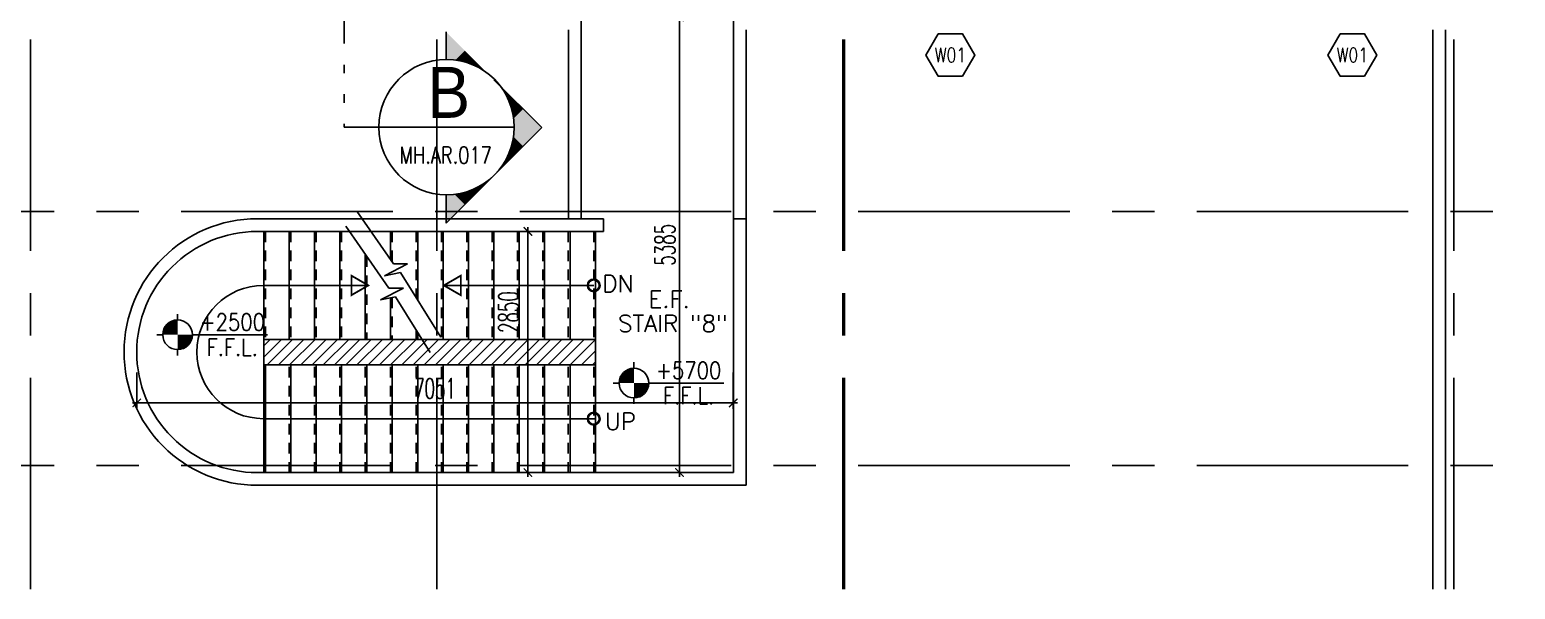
# Model space of a CAD drawing. Extents: x 275967.8 to 276060, y 57291.9 to 57371.4.
# Drawn here: x 276010.75 to 276028.3, y 57291.9 to 57298.51 of the extents above; entities that cross this region are included whole.
import ezdxf
from ezdxf.enums import TextEntityAlignment as Align

# ---------------------------------------------------------------- set-up
doc = ezdxf.new("R2010")
doc.units = 0
doc.header["$MEASUREMENT"] = 0
doc.header["$PDMODE"] = 34
for name, pattern in [('2DASHES', [1.7, 0.75, -0.25, 0.1, -0.25, 0.1, -0.25]), ('CENTERX2', [4, 2.5, -0.5, 0.5, -0.5]), ('HIDDEN2', [0.1875, 0.125, -0.0625])]:
    doc.linetypes.add(name, pattern=pattern)
doc.layers.get('0').update_dxf_attribs({"linetype": 'CONTINUOUS'})
doc.layers.get('DEFPOINTS').update_dxf_attribs({"linetype": 'CONTINUOUS'})
for name, color, linetype in [('AXES', 11, 'CENTERX2'), ('DIM', 4, 'CONTINUOUS'), ('EL-LEVS', 1, 'CONTINUOUS'), ('Hatch', 11, 'CONTINUOUS'), ('IND-ES', 6, 'CONTINUOUS'), ('IND-ES-L', 6, '2DASHES'), ('IND-ES-TXT', 4, 'CONTINUOUS'), ('LEV-PL', 3, 'CONTINUOUS'), ('PART', 9, 'CONTINUOUS'), ('RM-NAME', 2, 'CONTINUOUS'), ('ROOF', 7, 'CONTINUOUS'), ('SEC-MRK', 7, 'CONTINUOUS'), ('STR', 5, 'CONTINUOUS'), ('TXT1', 2, 'CONTINUOUS'), ('WALL', 2, 'CONTINUOUS'), ('WIN-BOX', 4, 'CONTINUOUS'), ('WIN-NO', 5, 'CONTINUOUS')]:
    doc.layers.add(name, color=color, linetype=linetype)
doc.styles.add('ROMANS', font='ROMANS.shx', dxfattribs={"width": 0.6})
doc.styles.add('S', font='ROMANS.SHX')
doc.styles.add('S5', font='simplex.shx', dxfattribs={"width": 0.77})
doc.styles.add('TTXT', font='swisse.ttf', dxfattribs={"width": 0.6})
doc.dimstyles.new('STANDARD in', dxfattribs={"dimtxt": 0.24, "dimasz": 0.1, "dimexe": 0.07, "dimexo": 0.05, "dimgap": 0.05, "dimtad": 1, "dimdec": 0, "dimlfac": 1000, "dimzin": 0, "dimdsep": 46, "dimtxsty": 'ROMANS', "dimblk": 'ARCHTICK', "dimcen": 0.05, "dimdle": 0.05, "dimclrd": 4, "dimclre": 4, "dimclrt": 2, "dimadec": 0, "dimazin": 0, "dimtfac": 1, "dimtdec": 0, "dimtmove": 2, "dimatfit": 3, "dimfxl": 0, "dimtolj": 1, "dimtzin": 0, "dimarcsym": 0})

# ---------------------------------------------------------------- blocks, each defined once
blk = doc.blocks.new('WW1')
at = {"layer": 'WIN-BOX'}
blk.add_lwpolyline([(144, -250), (289, 0), (144, 250), (-144, 250), (-289, 0), (-144, -250)], close=True, dxfattribs=at)
at = {"layer": 'WIN-NO', "style": 'ROMANS', "width": 0.8}
blk.add_attdef('W00', text='', height=170, dxfattribs=at).set_placement((0, 0), align=Align.MIDDLE)
blk = doc.blocks.new('LEV1')
at = {"layer": 'LEV-PL'}
for p, q in [((0, 245), (0, 175)), ((-175, 0), (-245, 0)), ((175, 0), (1061, 0)), ((0, -175), (0, -245))]:
    blk.add_line(p, q, dxfattribs=at)
at = {"layer": 'LEV-PL', "const_width": 175}
for points in [[(-88, 0, -0.414214), (0, 88, -1)], [(88, 0, -0.414214), (0, -88, -1)]]:
    blk.add_lwpolyline(points, format="xyb", dxfattribs=at)
at = {"layer": 'LEV-PL'}
blk.add_circle((0, 0), 175, dxfattribs=at)
at = {"layer": 'LEV-PL', "color": 4, "style": 'S', "width": 0.85}
for tag, p in [('+0000', (646, 50)), ('F.F.L.', (646, -250))]:
    blk.add_attdef(tag, text='', height=200, dxfattribs=at).set_placement(p, align=Align.CENTER)
blk = doc.blocks.new('_ARCHTICK')
at = {"color": 0, "linetype": 'ByBlock', "const_width": 0.15}
blk.add_lwpolyline([(-0.5, -0.5), (0.5, 0.5)], dxfattribs=at)
blk = doc.blocks.new('*D650')
at = {"layer": 'DEFPOINTS', "color": 0, "linetype": 'ByBlock', "ltscale": 0.3}
for p in [(276019.06, 57298.663), (276018.424, 57293.278), (276019.06, 57293.278)]:
    blk.add_point(p, dxfattribs=at)
at = {"layer": 'DIM', "color": 4, "linetype": 'ByBlock', "lineweight": -2, "ltscale": 0.3}
for p, q in [((276019.01, 57298.663), (276018.354, 57298.663)), ((276018.424, 57298.713), (276018.424, 57293.228)), ((276019.01, 57293.278), (276018.354, 57293.278))]:
    blk.add_line(p, q, dxfattribs=at)
at = {"layer": 'DIM', "color": 4, "linetype": 'ByBlock', "lineweight": -2, "ltscale": 0.3, "xscale": 0.1, "yscale": 0.1, "zscale": 0.1}
for p, rotation in [((276018.424, 57298.663), 90), ((276018.424, 57293.278), 270)]:
    blk.add_blockref('_ARCHTICK', p, dxfattribs=dict(at, rotation=rotation))
at = {"layer": 'DIM', "color": 2, "linetype": 'ByBlock', "ltscale": 0.3, "insert": (276018.254, 57295.97), "char_height": 0.24, "attachment_point": 5, "rotation": 90, "style": 'ROMANS'}
blk.add_mtext('\\A1;5385', dxfattribs=at)
blk = doc.blocks.new('*D257')
at = {"layer": 'DEFPOINTS', "color": 0, "linetype": 'ByBlock', "ltscale": 0.3}
for p in [(276012.01, 57294.511), (276019.06, 57294.511), (276019.06, 57294.102)]:
    blk.add_point(p, dxfattribs=at)
at = {"layer": 'DIM', "color": 4, "linetype": 'ByBlock', "lineweight": -2, "ltscale": 0.3}
for p, q in [((276012.01, 57294.461), (276012.01, 57294.032)), ((276019.06, 57294.461), (276019.06, 57294.032)), ((276011.96, 57294.102), (276019.11, 57294.102))]:
    blk.add_line(p, q, dxfattribs=at)
at = {"layer": 'DIM', "color": 4, "linetype": 'ByBlock', "lineweight": -2, "ltscale": 0.3, "xscale": 0.1, "yscale": 0.1, "zscale": 0.1, "rotation": 180}
blk.add_blockref('_ARCHTICK', (276012.01, 57294.102), dxfattribs=at)
at = {"layer": 'DIM', "color": 4, "linetype": 'ByBlock', "lineweight": -2, "ltscale": 0.3, "xscale": 0.1, "yscale": 0.1, "zscale": 0.1}
blk.add_blockref('_ARCHTICK', (276019.06, 57294.102), dxfattribs=at)
at = {"layer": 'DIM', "color": 2, "linetype": 'ByBlock', "ltscale": 0.3, "insert": (276015.535, 57294.272), "char_height": 0.24, "attachment_point": 5, "style": 'ROMANS'}
blk.add_mtext('\\A1;7051', dxfattribs=at)
blk = doc.blocks.new('*D256')
at = {"layer": 'DEFPOINTS', "color": 0, "linetype": 'ByBlock', "ltscale": 0.3}
for p in [(276016.237, 57296.128), (276016.217, 57293.278), (276016.633, 57293.278)]:
    blk.add_point(p, dxfattribs=at)
at = {"layer": 'DIM', "color": 4, "linetype": 'ByBlock', "lineweight": -2, "ltscale": 0.3}
for p, q in [((276016.287, 57296.128), (276016.703, 57296.128)), ((276016.633, 57296.178), (276016.633, 57293.228)), ((276016.267, 57293.278), (276016.703, 57293.278))]:
    blk.add_line(p, q, dxfattribs=at)
at = {"layer": 'DIM', "color": 4, "linetype": 'ByBlock', "lineweight": -2, "ltscale": 0.3, "xscale": 0.1, "yscale": 0.1, "zscale": 0.1}
for p, rotation in [((276016.633, 57296.128), 90), ((276016.633, 57293.278), 270)]:
    blk.add_blockref('_ARCHTICK', p, dxfattribs=dict(at, rotation=rotation))
at = {"layer": 'DIM', "color": 2, "linetype": 'ByBlock', "ltscale": 0.3, "insert": (276016.404, 57295.175), "char_height": 0.24, "attachment_point": 5, "rotation": 90, "style": 'ROMANS'}
blk.add_mtext('\\A1;2850', dxfattribs=at)
blk = doc.blocks.new('AR2-SC')
at = {"layer": 'IND-ES'}
for p, q in [((0, 1131), (-566, 566)), ((0, 1131), (1131, 0)), ((-800, 0), (-1131, 0)), ((800, 0), (1131, 0))]:
    blk.add_line(p, q, dxfattribs=at)
for points in [[(0, 800), (0, 1131), (-104, 793), (-221, 910)], [(0, 800), (0, 1131), (104, 793), (221, 910)], [(-104, 793), (-221, 910), (-207, 773), (-283, 849)], [(104, 793), (221, 910), (207, 773), (283, 849)], [(-400, 693), (-419, 712), (-487, 634), (-492, 640)], [(-306, 739), (-349, 782), (-400, 693), (-419, 712)], [(-207, 773), (-283, 849), (-306, 739), (-349, 782)], [(207, 773), (283, 849), (306, 739), (349, 782)], [(306, 739), (349, 782), (400, 693), (419, 712)], [(400, 693), (419, 712), (487, 634), (492, 640)], [(-640, 492), (-634, 487), (-566, 566)], [(-492, 640), (-487, 634), (-566, 566)], [(492, 640), (487, 634), (566, 566)], [(640, 492), (634, 487), (566, 566)], [(-739, 306), (-782, 349), (-693, 400), (-712, 419)], [(-693, 400), (-712, 419), (-634, 487), (-640, 492)], [(693, 400), (712, 419), (634, 487), (640, 492)], [(739, 306), (782, 349), (693, 400), (712, 419)], [(-800, 0), (-1131, 0), (-793, 104), (-910, 221)], [(-793, 104), (-910, 221), (-773, 207), (-849, 283)], [(-773, 207), (-849, 283), (-739, 306), (-782, 349)], [(773, 207), (849, 283), (739, 306), (782, 349)], [(793, 104), (910, 221), (773, 207), (849, 283)], [(800, 0), (1131, 0), (793, 104), (910, 221)]]:
    blk.add_solid(points, dxfattribs=at)

msp = doc.modelspace()

# ---------------------------------------------------------------- hatches: boundary and pattern name
at = {"layer": 'Hatch', "linetype": 'ByBlock', "ltscale": 0.3}
h = msp.add_hatch(dxfattribs=at)
h.set_pattern_fill('ANSI31', color=256, scale=0.75, style=0)
h.set_pattern_definition([(45, (0, 0), (-0.066291260736, 0.066291260736), [])])
h.paths.add_polyline_path([(276015.5555, 57294.8529), (276013.5103, 57294.8529), (276013.5103, 57294.5529), (276015.5555, 57294.5529)])
h.paths.add_polyline_path([(276017.4303, 57294.8529), (276015.5555, 57294.8529), (276015.5555, 57294.5529), (276017.4303, 57294.5529)])

# ---------------------------------------------------------------- linework, layer by layer
for p, q in [((276015.0429, 57295.7446), (276014.6093, 57296.3691)), ((276014.9903, 57295.4595), (276014.4826, 57296.1908)), ((276014.9399, 57295.6042), (276015.2088, 57295.7446)), ((276015.2088, 57295.7446), (276015.0429, 57295.7446)), ((276015.1258, 57295.6414), (276014.9399, 57295.6042)), ((276015.603, 57294.8772), (276015.1258, 57295.6414)), ((276014.8917, 57295.3191), (276015.1606, 57295.4595)), ((276015.0671, 57295.3542), (276014.8917, 57295.3191)), ((276015.1606, 57295.4595), (276014.9903, 57295.4595)), ((276015.4762, 57294.699), (276015.0671, 57295.3542))]:
    msp.add_line(p, q)
at = {"layer": 'AXES'}
for p, q in [((276015.5555, 57291.8986), (276015.5555, 57370.7113)), ((276027.5755, 57291.8986), (276027.5755, 57370.7113)), ((276010.7555, 57291.8986), (276010.7555, 57370.3613)), ((276020.3555, 57291.8986), (276020.3555, 57370.3613)), ((276020.3755, 57291.8986), (276020.3755, 57370.3613)), ((275968.5355, 57296.3629), (276036.5755, 57296.3629)), ((275968.5355, 57293.3629), (276036.5755, 57293.3629))]:
    msp.add_line(p, q, dxfattribs=at)
at = {"layer": 'IND-ES'}
msp.add_line((276016.4717, 57297.3612), (276014.8717, 57297.3612), dxfattribs=at)
at = {"layer": 'IND-ES-L'}
for p in [(276014.4624, 57302.4996), (276014.8717, 57297.3612)]:
    msp.add_line(p, (276014.4624, 57297.3612), dxfattribs=at)
at = {"layer": 'IND-ES-L', "linetype": 'ByBlock'}
msp.add_ellipse((276015.6717, 57297.3612), major_axis=(0.8, 0.0001), ratio=0.9999999, start_param=-0.0000763, end_param=6.283109, dxfattribs=at)
at = {"layer": 'ROOF'}
for p, q in [((276017.2605, 57296.2779), (276017.2605, 57298.6629)), ((276019.0605, 57296.2779), (276019.0605, 57298.6629)), ((276017.1105, 57296.2779), (276017.1105, 57298.5129)), ((276019.2105, 57296.2779), (276019.2105, 57298.5129))]:
    msp.add_line(p, q, dxfattribs=at)
at = {"layer": 'STR'}
for p, q in [((276013.5103, 57296.1279), (276013.5103, 57294.8529)), ((276013.8103, 57296.1279), (276013.8103, 57294.8529)), ((276014.1103, 57296.1279), (276014.1103, 57294.8529)), ((276014.4103, 57296.1279), (276014.4103, 57294.8529)), ((276015.0103, 57296.1279), (276015.0103, 57295.7916)), ((276015.3303, 57296.1279), (276015.3303, 57295.314)), ((276015.6303, 57296.1279), (276015.6303, 57294.8529)), ((276015.9303, 57296.1279), (276015.9303, 57294.8529)), ((276016.2303, 57296.1279), (276016.2303, 57294.8529)), ((276016.5303, 57296.1279), (276016.5303, 57294.8529)), ((276016.8303, 57296.1279), (276016.8303, 57294.8529)), ((276017.1303, 57296.1279), (276017.1303, 57294.8529)), ((276017.4303, 57296.1279), (276017.4303, 57294.8529)), ((276014.7103, 57295.8628), (276014.7103, 57294.8529)), ((276014.7303, 57295.4904), (276013.5079, 57295.4904)), ((276015.6303, 57295.4904), (276017.4103, 57295.4904)), ((276015.0103, 57295.3428), (276015.0103, 57294.8529)), ((276015.3103, 57294.9647), (276015.3103, 57294.8529)), ((276015.3303, 57294.9327), (276015.3303, 57294.8529)), ((276013.5103, 57293.2779), (276013.5103, 57294.5529)), ((276013.5303, 57293.2779), (276013.5303, 57294.5529)), ((276013.8303, 57293.2779), (276013.8303, 57294.5529)), ((276014.1303, 57293.2779), (276014.1303, 57294.5529)), ((276014.4303, 57293.2779), (276014.4303, 57294.5529)), ((276014.7303, 57293.2779), (276014.7303, 57294.5529)), ((276015.0303, 57293.2779), (276015.0303, 57294.5529)), ((276015.3303, 57293.2779), (276015.3303, 57294.5529)), ((276015.6303, 57293.2779), (276015.6303, 57294.5529)), ((276015.9303, 57293.2779), (276015.9303, 57294.5529)), ((276016.2303, 57293.2779), (276016.2303, 57294.5529)), ((276016.5303, 57293.2779), (276016.5303, 57294.5529)), ((276016.8303, 57293.2779), (276016.8303, 57294.5529)), ((276017.1303, 57293.2779), (276017.1303, 57294.5529)), ((276017.4303, 57293.2779), (276017.4303, 57294.5529)), ((276017.4303, 57293.9154), (276013.5079, 57293.9154))]:
    msp.add_line(p, q, dxfattribs=at)
at = {"layer": 'STR', "linetype": 'HIDDEN2'}
for p, q in [((276013.5303, 57296.1279), (276013.5303, 57294.8529)), ((276013.8303, 57296.1279), (276013.8303, 57294.8529)), ((276014.1303, 57296.1279), (276014.1303, 57294.8529)), ((276014.4303, 57296.1279), (276014.4303, 57294.8529)), ((276015.0303, 57296.1279), (276015.0303, 57295.7628)), ((276015.3103, 57296.1279), (276015.3103, 57295.346)), ((276015.6103, 57296.1279), (276015.6103, 57294.8529)), ((276015.9103, 57296.1279), (276015.9103, 57294.8529)), ((276016.2103, 57296.1279), (276016.2103, 57294.8529)), ((276016.5103, 57296.1279), (276016.5103, 57294.8529)), ((276016.8103, 57296.1279), (276016.8103, 57294.8529)), ((276017.1103, 57296.1279), (276017.1103, 57294.8529)), ((276017.4103, 57296.1279), (276017.4103, 57294.8529)), ((276014.7303, 57295.834), (276014.7303, 57294.8529)), ((276015.0303, 57295.3469), (276015.0303, 57294.8529)), ((276015.3103, 57294.9647), (276015.3103, 57294.8529)), ((276015.3303, 57294.9327), (276015.3303, 57294.8529)), ((276013.5103, 57293.2779), (276013.5103, 57294.5529)), ((276013.5303, 57293.2779), (276013.5303, 57294.5529)), ((276013.8103, 57293.2779), (276013.8103, 57294.5529)), ((276014.1103, 57293.2779), (276014.1103, 57294.5529)), ((276014.4103, 57293.2779), (276014.4103, 57294.5529)), ((276014.7103, 57293.2779), (276014.7103, 57294.5529)), ((276015.0103, 57293.2779), (276015.0103, 57294.5529)), ((276015.3103, 57293.2779), (276015.3103, 57294.5529)), ((276015.6103, 57293.2779), (276015.6103, 57294.5529)), ((276015.9103, 57293.2779), (276015.9103, 57294.5529)), ((276016.2103, 57293.2779), (276016.2103, 57294.5529)), ((276016.5103, 57293.2779), (276016.5103, 57294.5529)), ((276016.8103, 57293.2779), (276016.8103, 57294.5529)), ((276017.1103, 57293.2779), (276017.1103, 57294.5529)), ((276017.4103, 57293.2779), (276017.4103, 57294.5529))]:
    msp.add_line(p, q, dxfattribs=at)
at = {"layer": 'STR', "const_width": 0.0215}
for points in [[(276014.547, 57295.375), (276014.547, 57295.6059), (276014.747, 57295.4904)], [(276015.8395, 57295.375), (276015.8395, 57295.6059), (276015.6395, 57295.4904)]]:
    msp.add_lwpolyline(points, close=True, dxfattribs=at)
at = {"layer": 'STR'}
for centre, radius in [((276017.4103, 57295.4904), 0.075), ((276017.4103, 57295.4904), 0.065), ((276017.4103, 57293.9154), 0.075), ((276017.4103, 57293.9154), 0.065)]:
    msp.add_circle(centre, radius, dxfattribs=at)
msp.add_arc((276013.5079, 57294.7029), 0.7875, 90, 270, dxfattribs=at)
at = {"layer": 'WALL'}
for p, q in [((276027.3255, 57298.5129), (276027.3255, 57291.8986)), ((276027.4755, 57298.5129), (276027.4755, 57291.8986)), ((276013.435, 57296.2779), (276017.526, 57296.2779)), ((276017.526, 57296.1279), (276017.526, 57296.2779)), ((276019.0605, 57296.2779), (276019.2105, 57296.2779)), ((276019.0605, 57296.2779), (276019.0605, 57293.2779)), ((276019.2105, 57296.2779), (276019.2105, 57293.1279)), ((276013.435, 57296.1279), (276017.526, 57296.1279)), ((276013.5103, 57294.8529), (276017.4303, 57294.8529)), ((276013.5103, 57294.8529), (276013.5103, 57294.5529)), ((276017.4303, 57294.5529), (276017.4303, 57294.8529)), ((276013.5103, 57294.5529), (276017.4303, 57294.5529)), ((276013.435, 57293.2779), (276019.0605, 57293.2779)), ((276013.435, 57293.1279), (276019.2105, 57293.1279))]:
    msp.add_line(p, q, dxfattribs=at)
for radius, start, end in [(1.575, 90, 180), (1.425, 89.99998, 180), (1.575, 180, 270.00003), (1.425, 180, 270.00003)]:
    msp.add_arc((276013.435, 57294.7029), radius, start, end, dxfattribs=at)

# ---------------------------------------------------------------- block references
at = {"layer": 'EL-LEVS', "xscale": 0.001, "yscale": 0.001, "zscale": 0.001}
msp.add_blockref('LEV1', (276012.4928, 57294.9073), dxfattribs=at).add_auto_attribs({'F.F.L.': 'F.F.L.', '+0000': '+2500'})
at = {"layer": 'PART', "xscale": 0.001, "yscale": 0.001, "zscale": 0.001}
msp.add_blockref('LEV1', (276017.886, 57294.3363), dxfattribs=at).add_auto_attribs({'F.F.L.': 'F.F.L.', '+0000': '+5700'})
at = {"layer": 'SEC-MRK', "color": 1, "xscale": 0.0009999999892897904, "yscale": 0.0009999999892897904, "zscale": 0.001, "rotation": 270}
msp.add_blockref('AR2-SC', (276015.6659, 57297.3554), dxfattribs=at)
at = {"layer": 'WIN-NO', "xscale": 0.001, "yscale": 0.001, "zscale": 0.001}
for p in [(276021.6255, 57298.2129), (276026.3751, 57298.2129)]:
    msp.add_blockref('WW1', p, dxfattribs=at).add_auto_attribs({'W00': 'W01'})

# ---------------------------------------------------------------- texts
at = {"layer": 'IND-ES-TXT', "color": 2, "style": 'S5', "width": 0.77}
msp.add_attdef('MH.AR.017', text='AR02', height=0.2, dxfattribs=at).set_placement((276015.6611, 57297.0304), align=Align.MIDDLE)
at = {"layer": 'RM-NAME', "style": 'ROMANS'}
for s, p in [('DN', (276017.6971, 57295.5123)), ('E.F.', (276018.3025, 57295.327)), ('STAIR "8"', (276018.3456, 57295.0404)), ('UP', (276017.7267, 57293.8832))]:
    msp.add_text(s, height=0.2, dxfattribs=at).set_placement(p, align=Align.MIDDLE)
at = {"layer": 'TXT1', "color": 6, "style": 'TTXT', "width": 0.9}
msp.add_attdef('B', text='C', height=0.6018, dxfattribs=at).set_placement((276015.6971, 57297.4712), align=Align.CENTER)

# ---------------------------------------------------------------- dimensions: what is measured, and where the dimension line sits
at = {"layer": 'DIM', "linetype": 'ByBlock', "ltscale": 0.3}
dim = msp.add_linear_dim(base=(276018.4235, 57293.2779), p1=(276019.0605, 57298.6629), p2=(276019.0605, 57293.2779), angle=90, dimstyle='STANDARD in', dxfattribs=at)
dim.commit()
dim.dimension.update_dxf_attribs({"geometry": '*D650', "text_midpoint": (276018.2535, 57295.9704)})
dim = msp.add_linear_dim(base=(276016.6335, 57293.2779), p1=(276016.2374, 57296.1279), p2=(276016.2174, 57293.2779), angle=90, dimstyle='STANDARD in', dxfattribs=at)
dim.commit()
dim.dimension.update_dxf_attribs({"geometry": '*D256', "text_midpoint": (276016.4039, 57295.1753), "dimtype": 160})
dim = msp.add_linear_dim(base=(276019.0605, 57294.10243), p1=(276012.00996, 57294.51087), p2=(276019.0605, 57294.51087), dimstyle='STANDARD in', dxfattribs=at)
dim.commit()
dim.dimension.update_dxf_attribs({"geometry": '*D257', "text_midpoint": (276015.53523, 57294.27243)})

doc.saveas('drawing.dxf')
